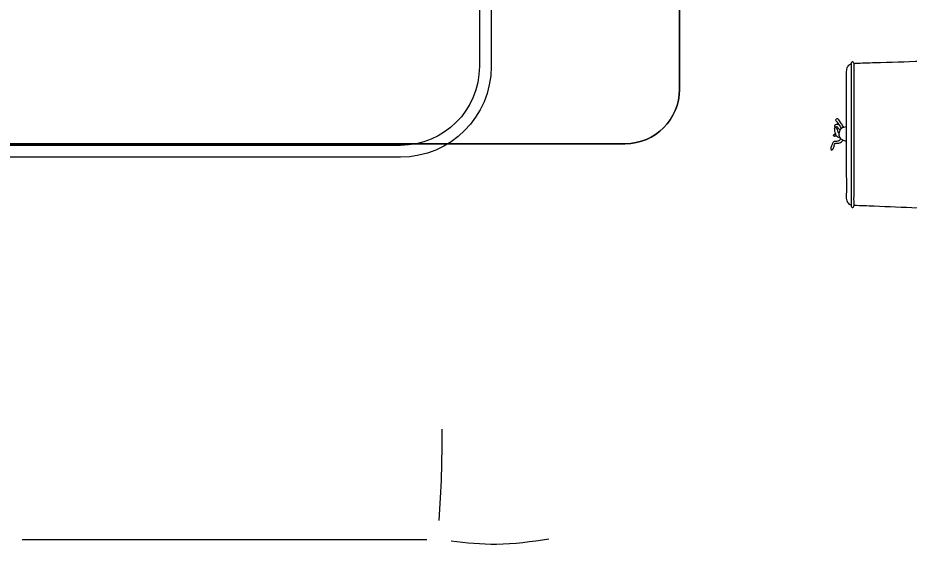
# Model space of a CAD drawing. Header units: centimetres. Extents: x 5488 to 20269, y -31398 to -19684.
# Drawn here: x 6709.3 to 6807.7, y -23916.4 to -23857.8 of the extents above; entities that cross this region are included whole.
import ezdxf

# ---------------------------------------------------------------- set-up
doc = ezdxf.new("R2010")
doc.units = ezdxf.units.CM
doc.set_wipeout_variables(frame=1)
doc.linetypes.add('( Hidden )', pattern=[0.375, 0.25, -0.125])
doc.linetypes.add('DOT', pattern=[0.25, 0, -0.25])
doc.layers.add('wipeout', color=7, linetype='Continuous', true_color=0xffffff)
for name, color, linetype, lineweight in [('xxx_Auto_FFE_UPHOLSTERY', 67, 'Continuous', 20), ('xxx_Auto_FFE_WOOD', 36, 'Continuous', 0), ('xxx_Auto_Kaplama_Ahşap Tarama', 16, 'Continuous', 5), ('xxx_Auto_Tefris_Tefris', 32, 'Continuous', 15), ('xxx_Auto_Yardimci_Yazi', 7, 'Continuous', 9)]:
    doc.layers.add(name, color=color, linetype=linetype, lineweight=lineweight)
doc.styles.add('4N_100', font='arial.ttf', dxfattribs={"height": 16})

# ---------------------------------------------------------------- blocks, each defined once
blk = doc.blocks.new('uyt6ueueyu')
at = {"linetype": 'DOT'}
blk.add_wipeout([(-901.9077874563318, 523.8702232043166), (-841.9077874563314, 523.8702232043091), (-834.8367196444668, 520.9412910161741), (-831.9077874563328, 513.8702232043092), (-831.9077874563319, 451.68378839778853), (-834.8367196444668, 446.79915539244286), (-841.9077874563318, 443.8702232043088), (-901.9077874563322, 443.8702232043161), (-908.9788552681969, 446.7991553924511), (-911.9077874563309, 453.87022320431606), (-911.9077874563318, 513.8702232043165), (-908.9788552681968, 520.9412910161825)], dxfattribs=at).dxf.layer = 'wipeout'
at = {"color": 0}
for points in [[(-901.90778745633, 523.8702232043161), (-841.9077874563318, 523.8702232043088, -0.4142135623730577), (-831.9077874563318, 513.8702232043088), (-831.9077874563318, 453.8702232043088, -0.4142135623731325), (-841.9077874563318, 443.8702232043088), (-901.9077874563318, 443.8702232043161, -0.4142135623730576), (-911.90778745633, 453.8702232043161), (-911.9077874563318, 513.8702232043161, -0.4142135623731324)], [(-901.90778745633, 522.5702232043168), (-841.9077874563318, 522.5702232043095, -0.4142135623730618), (-833.2077874563329, 513.8702232043088), (-833.2077874563311, 453.8702232043088, -0.4142135623731326), (-841.9077874563318, 445.1702232043081), (-901.9077874563318, 445.1702232043153, -0.4142135623730618), (-910.6077874563307, 453.8702232043161), (-910.6077874563307, 513.8702232043161, -0.4142135623731326)]]:
    blk.add_lwpolyline(points, format="xyb", close=True, dxfattribs=at)
at = {"layer": 'xxx_Auto_Yardimci_Yazi', "color": 0, "linetype": '( Hidden )', "ltscale": 50, "style": '4N_100'}
blk.add_text('80x80cm', height=7, rotation=90, dxfattribs=at).set_placement((-862.0643524654037, 465.8070606345846))
blk = doc.blocks.new('lf01_sedir baza')
at = {"layer": 'xxx_Auto_FFE_WOOD'}
blk.add_lwpolyline([(3526.075064179525, 1344.286187823665), (3526.075064179525, 1126.286187823665, -0.4142135623730945), (3520.075064179525, 1120.286187823665), (3424.575064179525, 1120.286187823665, -0.4142135623730951), (3418.575064179525, 1126.286187823665), (3418.575064179525, 1244.286187823665, 0.4142135623730951), (3412.575064179525, 1250.286187823665), (3224.575064179525, 1250.286187823665, -0.4142135623730945), (3218.575064179525, 1256.286187823665), (3218.575064179525, 1265.286187823665)], format="xyb", dxfattribs=at)
blk = doc.blocks.new('mimder plan')
blk.add_line((43.70716543596973, -127.8974161573933), (43.70716543596973, -172.5333952603651))
blk.add_lwpolyline([(-196, -10.5), (-196, -95, 0.4142135623730951), (-191, -100), (-5.99997067260756, -100, -0.4142135623730951), (2.932739243988181e-05, -106), (2.932739243988181e-05, -224.0000000000036, 0.4142135623731054), (6.00002932739244, -230.0000000000036), (97.00005865478215, -230.0000000000036, 0.4142135623730951), (103.0000586547822, -224.0000000000036), (103.0000586547822, -10.5, 0.4142135623730951), (97.00005865478215, -4.5), (-190, -4.5, 0.414213562373095)], format="xyb", close=True)
for points in [[(-8.828922625012638, -36.48853750923445), (-8.990344490883217, -41.02267320532701), (-9.072553413167043, -43.91764566550046), (-9.25383234974288, -68.20856276118138), (-8.918104108695843, -78.45352208227632), (-8.8370316119981, -80.63318948953383), (-8.828634051602421, -80.7507268126792)], [(6.817188292641731, -36.48847669404131), (6.926530711280066, -40.31639296934736), (7.057283924412332, -45.70523144180697), (7.261808680577815, -59.19057843385235), (7.265387936582556, -69.05110494797918), (6.903893159524159, -78.52675781017388), (6.825301496255634, -80.74929232068462)], [(6.644830535889923, -80.74829657807277), (6.742079101837589, -80.74710168134334), (6.841735064348541, -80.7514829600259), (6.900421853144508, -80.76515479597947), (6.976724489806656, -80.80709903605748), (7.010459140912644, -80.84429471661133), (7.03126954196523, -80.90920758734137), (7.024696166074136, -80.95302002285098), (7.000593359920458, -80.99245117967803), (6.948005839331017, -81.02531050630932), (6.866484419355402, -81.06589084715961), (6.83297047758424, -81.06912294181893), (6.644830535889923, -81.07230932376842), (6.357343376954304, -81.07350422049785), (5.932937974994275, -81.071972225036), (-1.290853498161596, -81.07609580103599), (-2.856290332027129, -81.07350422049785), (-4.969653530049982, -81.06912294181893), (-8.54341757027214, -81.07350422049785), (-8.731856442451317, -81.07131358116021), (-8.821693392608722, -81.06912294181893), (-8.888704336493902, -81.06266396342835), (-8.975073789362796, -81.02531050630932), (-9.036426153448701, -80.95302002285098), (-9.036426153448701, -80.86758587899385), (-8.98175476981487, -80.80118895591295), (-8.924677479646562, -80.76900789909996), (-8.867707537308888, -80.7514829600259), (-8.828783174121781, -80.74866615853898), (-8.670504206729674, -80.74929232068462), (-8.44700711585756, -80.74710168134334), (-8.085467462518864, -80.74710168134334), (-2.802688313695398, -80.73262571127998), (1.430610408435314, -80.74710168134334), (2.895475829882344, -80.7514829600259), (5.07895585038932, -80.74710168134334), (6.416652221148979, -80.7514829600259), (6.644830535889923, -80.74829657807277)], [(6.785033979707805, -81.07350422049785), (6.694928171851643, -81.24875378689467), (6.293947878071776, -81.52039078166126), (5.72389024245058, -81.5675531322122), (4.977126361918636, -81.55615013643546), (2.817689897703531, -81.57515615040757), (-4.304639899517497, -81.56639368087053), (-6.435896458167917, -81.58556197570579), (-7.855396867391391, -81.57515615040757), (-8.36486889497246, -81.5036342877138), (-8.571875662306411, -81.40024121001261), (-8.720900516445909, -81.24875378689467), (-8.779404112821794, -81.13482730011674), (-8.7980042563795, -81.06912294181893), (-8.795132190047298, -81.0657944991508)], [(-1.875454543716842, -81.57946597335831), (-1.806640552320459, -81.856159740375), (-1.735264905688382, -82.06224786452367), (-1.529088128801959, -82.2738525399327), (-1.222157104421058, -82.38951766059836), (-0.9502269992699439, -82.41057647016714), (-0.7178114837352041, -82.3482708862357), (-0.5277602927562839, -82.18687585425141), (-0.3835607655637432, -81.95432862826783), (-0.3065904562936339, -81.72212752946871), (-0.2944169573256659, -81.57971628373343)], [(-1.797954853733245, -81.88968315788952), (-2.201888307879926, -82.12967569639295), (-2.64840439983891, -82.44303553563441), (-2.758560767982999, -82.60120081401692), (-2.72941723043914, -82.65628732697223), (-2.681496341330785, -82.75804684434843), (-2.681426054616168, -82.75827806528832), (-2.412696830575442, -82.65769871506564), (-1.958997430447198, -82.32167028701588), (-1.768076203241435, -82.19056731875753), (-1.672890165807985, -82.15367383763441)], [(-2.111056908310275, -82.43845834348758), (-2.126162393713457, -82.61902702102816), (-2.105415249548969, -82.73012705676229), (-2.091794983638465, -82.82320248227188), (-1.960897930079227, -82.90854608227892), (-1.879413922586537, -82.89144569842756), (-1.841699577396867, -82.84025644961002), (-1.879413922586537, -82.6966912802236), (-1.886699180449796, -82.60390585003188), (-1.771481272036908, -82.52014562031036), (-1.593705181196128, -82.3998095547613), (-1.53518556743802, -82.32238280618185)], [(-0.6657191615304328, -82.31666891848727), (-0.7253343017328007, -82.52354985880811), (-0.9067646157018316, -82.70329255308752), (-1.234140025529996, -82.81380593483482), (-1.571532657668286, -82.88052045107179), (-1.702199911091157, -82.88405702856835), (-1.779582902936454, -82.83898900585336), (-1.803570704149024, -82.79556453491386), (-1.708951350181451, -82.69004308681542), (-1.662598362396238, -82.64396509033395), (-1.437468104722939, -82.56194656284788), (-1.190463166054542, -82.46922402358905), (-1.07125866842398, -82.40048912458224)], [(-1.294455363698944, -82.36782549784039), (-1.267533873167849, -82.39735804909651), (-1.240060119158443, -82.49002769926665)], [(-0.5737328046598122, -82.24732305347425), (-0.4326570616940444, -82.31414927815786), (-0.3010473277317942, -82.44208551854172), (-0.2702540712271002, -82.58555625741428), (-0.2542474709753151, -82.77134713714986), (-0.2470277256179543, -82.88020033632347), (-0.2138435741762805, -82.98261196081876), (0.07606426213715167, -83.17666333405941), (0.358739340405009, -83.27948061918505), (0.52314895415293, -83.32649453296472), (0.604166638049719, -83.3113360082134), (0.7023575289531436, -83.24018773139687), (0.5766676795537933, -83.0667246646517), (0.303686491206463, -82.95831101616204), (-0.06889979099287302, -82.7504003060385), (-0.06889979099287302, -82.58555625741428), (-0.07613322150609747, -82.44084932642727), (-0.1494823198117956, -82.23086405698268), (-0.2771894547004194, -82.04227164008626), (-0.402621037352219, -81.99324034147867)], [(-1.095314683323522, -82.77650801280834), (-1.046835832559736, -82.87735371050076), (-1.007603013536936, -82.9473503664558), (-0.9612340758685605, -83.00798167021276), (-0.9248869856382953, -83.05073264253588), (-0.8754739395699289, -82.98375612007294), (-0.8407897888337175, -82.93197994727234), (-0.8527471059696836, -82.85217813691997), (-0.8647044231038308, -82.77237632656761), (-0.8809907890590694, -82.68729070563131)], [(43.8333507998268, -125.1833985334561), (44.19659470240185, -120.1958351202666), (43.60219472502831, -114.4155488594552)], [(41.59229645655614, -126.5135790910354), (36.54896895452657, -126.2613513481592), (31.505641452497, -126.1772713013597)]]:
    blk.add_spline(points, degree=3)
blk = doc.blocks.new('A$Caa46bac8')
blk.add_blockref('lf01_sedir baza', (-3524.317704866644, -1348.528828510785))
at = {"layer": 'xxx_Auto_FFE_UPHOLSTERY'}
blk.add_blockref('mimder plan', (-105.7426700145106, 1.757359312879998), dxfattribs=at)

msp = doc.modelspace()

# ---------------------------------------------------------------- block references
at = {"layer": 'xxx_Auto_Tefris_Tefris', "rotation": 270}
msp.add_blockref('uyt6ueueyu', (6237.664538996829, -24705.06014053232), dxfattribs=at)

# ---------------------------------------------------------------- next in the draw order: block references
msp.add_blockref('A$Caa46bac8', (6880.568546434059, -23977.41153254534), dxfattribs=at)

# ---------------------------------------------------------------- next in the draw order: hatches: boundary and pattern name
at = {"layer": 'xxx_Auto_Kaplama_Ahşap Tarama'}
h = msp.add_hatch(dxfattribs=at)
h.set_pattern_fill('AR-CONC', color=256, scale=0.5)
h.set_pattern_definition([(49.99999999999999, (809.5311465491541, -3617.590723406778), (91.092334498002, -7.969542769451543), [9.525, -104.775]), (355, (809.5311465491541, -3617.590723406778), (-17.62171071248467, 95.52842261951757), [7.62, -83.820292085]), (100.4514447, (817.1221500491538, -3618.25485015678), (73.47062354517664, 87.55887595609755), [8.095004399999997, -89.04512229999997]), (46.18420000000001, (809.5311465491541, -3592.190723406777), (135.539520446065, -21.02116396636357), [14.2875, -157.1625]), (96.63555760999994, (820.8260965491545, -3593.94247340678), (118.7020670257515, 123.7130622988608), [12.14251157, -133.56780408]), (351.1841511700001, (809.5311465491541, -3592.190723406777), (118.7020670324885, 123.7130622927663), [11.429983535, -125.72986596]), (21, (822.2311465491539, -3598.540723406779), (75.80719563456624, -51.1325990935438), [9.525, -104.775]), (326.0000000000001, (822.2311465491539, -3598.540723406779), (30.90101417382354, 92.09398306115963), [7.62, -83.82]), (71.45144499999999, (828.5484128491544, -3602.801773356779), (106.7082096393581, 40.96138444295262), [8.0950044, -89.04496879999999]), (37.50000000000001, (809.5311465491541, -3617.590723406778), (1.544301625295908, 42.27751943657655), [0, -82.804, 0, -85.09, 0, -84.1375]), (7.499999999999999, (809.5311465491541, -3617.590723406778), (33.40983125515287, 50.09028740905975), [0, -48.514, 0, -80.899, 0, -32.0675]), (327.5, (781.2101465491542, -3617.590723406778), (67.7952975834357, -2.864371996336722), [0, -31.75, 0, -99.06, 0, -131.445]), (317.5, (768.5101465491543, -3617.590723406778), (74.06459069300902, 12.71324551666651), [0, -41.275, 0, -65.786, 0, -93.345])])
edge = h.paths.add_edge_path()
edge.add_line((9312.934239034274, -27555.318573272), (9330.626290762004, -27555.318573272))
edge.add_arc((9330.626290762002, -27548.31857327201), 6.999999999996362, 270.0000000000148, 349.5592448212793)
edge.add_arc((-12655703.85192648, 2009176.563850346), 12827763.87852466, 350.8642093146535, 350.8644691225534)
edge.add_line((9346.745801669727, -27492.15741189267), (9332.44991226789, -27492.15744410318))
edge.add_line((9332.44991226789, -27492.15744410318), (9332.449455501846, -27061.10236461796))
edge.add_line((9332.449455501846, -27061.10236461796), (9346.746142236898, -27061.10234946853))
edge.add_arc((-12660642.42867646, -2064524.00734829), 12832765.90526256, 9.135530923292796, 9.135790639500211)
edge.add_arc((9330.626290762002, -27004.9390702985), 6.999999999999829, 10.44075517872073, 89.9999999999851)
edge.add_line((9330.626290762004, -26997.9390702985), (9312.934239034272, -26997.9390702985))
edge.add_arc((9312.934239034274, -27004.9390702985), 7, 90.0000000000149, 170.4864106854212)
edge.add_arc((10864.46380279621, -27276.62882178525), 1582.137683424508, 170.0694418627802, 189.93055813722)
edge.add_arc((9312.934239034275, -27548.318573272), 7.000000000000069, 189.5135893145788, 269.9999999999852)

doc.saveas('drawing.dxf')
